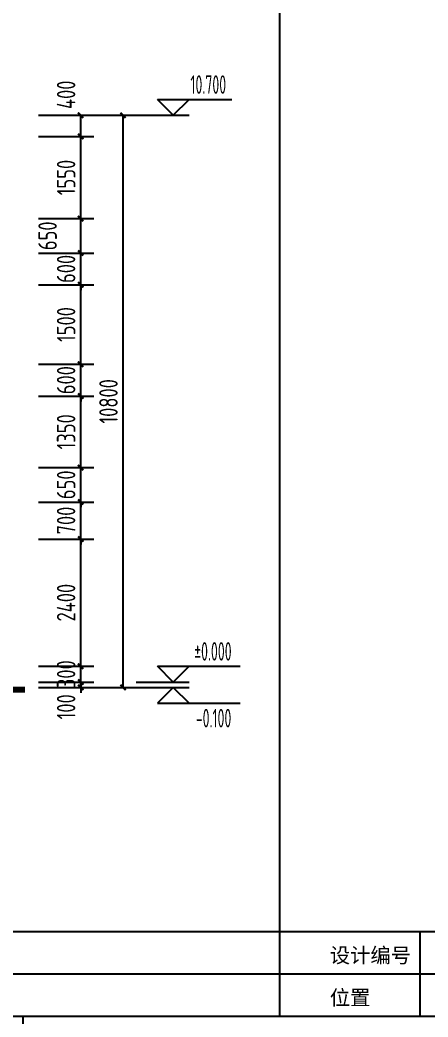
# Model space of a CAD drawing. Extents: x -280168 to 205214, y -148835 to -64913.
# Drawn here: x -164164 to -156456, y -128747 to -109925 of the extents above; entities that cross this region are included whole.
import ezdxf

# ---------------------------------------------------------------- set-up
doc = ezdxf.new("R2010")
doc.units = 0
doc.header["$LTSCALE"] = 1000
doc.header["$MEASUREMENT"] = 0
doc.linetypes.add('ACAD_ISO05W100', pattern=[34, 24, -3, 0.5, -3, 0.5, -3])
for name, color, linetype in [('01-标注_尺寸', 124, 'Continuous'), ('01-标注_标高', 200, 'Continuous'), ('02-TEXT_标注', 130, 'Continuous'), ('A-0-图名图例', 2, 'Continuous'), ('E-立面轮廓', 241, 'Continuous')]:
    doc.layers.add(name, color=color, linetype=linetype)
doc.styles.add('_TCH_AXIS', font='STXIHEI_0.TTF', dxfattribs={"width": 0.75})
doc.styles.add('_TCH_DIM', font='ros1.shx', dxfattribs={"width": 0.75, "bigfont": 'jd.shx'})
doc.styles.add('_TCH_DIM_T3', font='ros1.shx', dxfattribs={"width": 0.85, "bigfont": 'jd.shx'})
doc.dimstyles.new('_TCH_ARCH&&100', dxfattribs={"dimtxt": 350, "dimasz": 100, "dimexe": 250, "dimexo": 300, "dimgap": 100, "dimtad": 1, "dimdec": 0, "dimzin": 0, "dimdsep": 46, "dimtxsty": '_TCH_DIM_T3', "dimblk": 'ARCHTICK', "dimcen": 0.09, "dimclrt": 7, "dimazin": 2, "dimtfac": 1, "dimtdec": 0, "dimtix": 1, "dimtmove": 2, "dimatfit": 3, "dimfxl": 0, "dimtolj": 1, "dimtzin": 0, "dimarcsym": 0})

# ---------------------------------------------------------------- blocks, each defined once
blk = doc.blocks.new('_ArchTick')
at = {"color": 0, "linetype": 'ByBlock', "const_width": 0.4}
blk.add_lwpolyline([(-0.5, -0.5), (0.5, 0.5)], dxfattribs=at)
blk = doc.blocks.new('*D1060')
at = {"layer": '01-标注_尺寸', "color": 0, "lineweight": -2, "transparency": 16777216}
for p, q in [((-163739, -111725), (-161967, -111725)), ((-162217, -122525), (-162217, -111725)), ((-163739, -122525), (-161967, -122525))]:
    blk.add_line(p, q, dxfattribs=at)
at = {"layer": 'Defpoints', "color": 0, "transparency": 16777216}
for p in [(-164039, -111725), (-162217, -111725), (-164039, -122525)]:
    blk.add_point(p, dxfattribs=at)
at = {"layer": '01-标注_尺寸', "color": 0, "lineweight": -2, "transparency": 16777216, "xscale": 100, "yscale": 100, "zscale": 100}
for p, rotation in [((-162217, -111725), 90), ((-162217, -122525), 270)]:
    blk.add_blockref('_ArchTick', p, dxfattribs=dict(at, rotation=rotation))
at = {"layer": '01-标注_尺寸', "color": 7, "transparency": 16777216, "insert": (-162492, -117125), "char_height": 350, "attachment_point": 5, "rotation": 90, "style": '_TCH_DIM_T3'}
blk.add_mtext('\\A1;10800', dxfattribs=at)
blk = doc.blocks.new('*D1061')
at = {"layer": '01-标注_尺寸', "color": 0, "lineweight": -2, "transparency": 16777216}
for p, q in [((-163017, -122425), (-163017, -122325)), ((-163811, -122425), (-162767, -122425)), ((-163811, -122525), (-162767, -122525)), ((-163017, -122525), (-163017, -122425)), ((-163017, -122525), (-163017, -122625))]:
    blk.add_line(p, q, dxfattribs=at)
at = {"layer": 'Defpoints', "color": 0, "transparency": 16777216}
for p in [(-164111, -122425), (-164111, -122525), (-163017, -122425)]:
    blk.add_point(p, dxfattribs=at)
at = {"layer": '01-标注_尺寸', "color": 0, "lineweight": -2, "transparency": 16777216, "xscale": 100, "yscale": 100, "zscale": 100}
for p, rotation in [((-163017, -122425), 270), ((-163017, -122525), 90)]:
    blk.add_blockref('_ArchTick', p, dxfattribs=dict(at, rotation=rotation))
at = {"layer": '01-标注_尺寸', "color": 7, "transparency": 16777216, "insert": (-163292, -122891), "char_height": 350, "attachment_point": 5, "rotation": 90, "style": '_TCH_DIM_T3'}
blk.add_mtext('\\A1;100', dxfattribs=at)
blk = doc.blocks.new('*D1062')
at = {"layer": '01-标注_尺寸', "color": 0, "lineweight": -2, "transparency": 16777216}
for p, q in [((-163811, -122125), (-162767, -122125)), ((-163017, -122125), (-163017, -122025)), ((-163017, -122425), (-163017, -122125)), ((-163811, -122425), (-162767, -122425)), ((-163017, -122425), (-163017, -122525))]:
    blk.add_line(p, q, dxfattribs=at)
at = {"layer": 'Defpoints', "color": 0, "transparency": 16777216}
for p in [(-164111, -122125), (-163017, -122125), (-164111, -122425)]:
    blk.add_point(p, dxfattribs=at)
at = {"layer": '01-标注_尺寸', "color": 0, "lineweight": -2, "transparency": 16777216, "xscale": 100, "yscale": 100, "zscale": 100}
for p, rotation in [((-163017, -122125), 270), ((-163017, -122425), 90)]:
    blk.add_blockref('_ArchTick', p, dxfattribs=dict(at, rotation=rotation))
at = {"layer": '01-标注_尺寸', "color": 7, "transparency": 16777216, "insert": (-163292, -122275), "char_height": 350, "attachment_point": 5, "rotation": 90, "style": '_TCH_DIM_T3'}
blk.add_mtext('\\A1;300', dxfattribs=at)
blk = doc.blocks.new('*D1063')
at = {"layer": '01-标注_尺寸', "color": 0, "lineweight": -2, "transparency": 16777216}
for p, q in [((-163811, -119725), (-162767, -119725)), ((-163017, -122125), (-163017, -119725)), ((-163811, -122125), (-162767, -122125))]:
    blk.add_line(p, q, dxfattribs=at)
at = {"layer": 'Defpoints', "color": 0, "transparency": 16777216}
for p in [(-164111, -119725), (-163017, -119725), (-164111, -122125)]:
    blk.add_point(p, dxfattribs=at)
at = {"layer": '01-标注_尺寸', "color": 0, "lineweight": -2, "transparency": 16777216, "xscale": 100, "yscale": 100, "zscale": 100}
for p, rotation in [((-163017, -119725), 90), ((-163017, -122125), 270)]:
    blk.add_blockref('_ArchTick', p, dxfattribs=dict(at, rotation=rotation))
at = {"layer": '01-标注_尺寸', "color": 7, "transparency": 16777216, "insert": (-163292, -120925), "char_height": 350, "attachment_point": 5, "rotation": 90, "style": '_TCH_DIM_T3'}
blk.add_mtext('\\A1;2400', dxfattribs=at)
blk = doc.blocks.new('*D1064')
at = {"layer": '01-标注_尺寸', "color": 0, "lineweight": -2, "transparency": 16777216}
for p, q in [((-163017, -119025), (-163017, -118925)), ((-163811, -119025), (-162767, -119025)), ((-163017, -119725), (-163017, -119025)), ((-163811, -119725), (-162767, -119725)), ((-163017, -119725), (-163017, -119825))]:
    blk.add_line(p, q, dxfattribs=at)
at = {"layer": 'Defpoints', "color": 0, "transparency": 16777216}
for p in [(-164111, -119025), (-163017, -119025), (-164111, -119725)]:
    blk.add_point(p, dxfattribs=at)
at = {"layer": '01-标注_尺寸', "color": 0, "lineweight": -2, "transparency": 16777216, "xscale": 100, "yscale": 100, "zscale": 100}
for p, rotation in [((-163017, -119025), 270), ((-163017, -119725), 90)]:
    blk.add_blockref('_ArchTick', p, dxfattribs=dict(at, rotation=rotation))
at = {"layer": '01-标注_尺寸', "color": 7, "transparency": 16777216, "insert": (-163292, -119375), "char_height": 350, "attachment_point": 5, "rotation": 90, "style": '_TCH_DIM_T3'}
blk.add_mtext('\\A1;700', dxfattribs=at)
blk = doc.blocks.new('*D1065')
at = {"layer": '01-标注_尺寸', "color": 0, "lineweight": -2, "transparency": 16777216}
for p, q in [((-163811, -118375), (-162767, -118375)), ((-163017, -118375), (-163017, -118275)), ((-163017, -119025), (-163017, -118375)), ((-163811, -119025), (-162767, -119025)), ((-163017, -119025), (-163017, -119125))]:
    blk.add_line(p, q, dxfattribs=at)
at = {"layer": 'Defpoints', "color": 0, "transparency": 16777216}
for p in [(-164111, -118375), (-163017, -118375), (-164111, -119025)]:
    blk.add_point(p, dxfattribs=at)
at = {"layer": '01-标注_尺寸', "color": 0, "lineweight": -2, "transparency": 16777216, "xscale": 100, "yscale": 100, "zscale": 100}
for p, rotation in [((-163017, -118375), 270), ((-163017, -119025), 90)]:
    blk.add_blockref('_ArchTick', p, dxfattribs=dict(at, rotation=rotation))
at = {"layer": '01-标注_尺寸', "color": 7, "transparency": 16777216, "insert": (-163292, -118700), "char_height": 350, "attachment_point": 5, "rotation": 90, "style": '_TCH_DIM_T3'}
blk.add_mtext('\\A1;650', dxfattribs=at)
blk = doc.blocks.new('*D1066')
at = {"layer": '01-标注_尺寸', "color": 0, "lineweight": -2, "transparency": 16777216}
for p, q in [((-163811, -117025), (-162767, -117025)), ((-163017, -118375), (-163017, -117025)), ((-163811, -118375), (-162767, -118375))]:
    blk.add_line(p, q, dxfattribs=at)
at = {"layer": 'Defpoints', "color": 0, "transparency": 16777216}
for p in [(-164111, -117025), (-163017, -117025), (-164111, -118375)]:
    blk.add_point(p, dxfattribs=at)
at = {"layer": '01-标注_尺寸', "color": 0, "lineweight": -2, "transparency": 16777216, "xscale": 100, "yscale": 100, "zscale": 100}
for p, rotation in [((-163017, -117025), 90), ((-163017, -118375), 270)]:
    blk.add_blockref('_ArchTick', p, dxfattribs=dict(at, rotation=rotation))
at = {"layer": '01-标注_尺寸', "color": 7, "transparency": 16777216, "insert": (-163292, -117700), "char_height": 350, "attachment_point": 5, "rotation": 90, "style": '_TCH_DIM_T3'}
blk.add_mtext('\\A1;1350', dxfattribs=at)
blk = doc.blocks.new('*D1067')
at = {"layer": '01-标注_尺寸', "color": 0, "lineweight": -2, "transparency": 16777216}
for p, q in [((-163811, -116425), (-162767, -116425)), ((-163017, -116425), (-163017, -116325)), ((-163017, -117025), (-163017, -116425)), ((-163811, -117025), (-162767, -117025)), ((-163017, -117025), (-163017, -117125))]:
    blk.add_line(p, q, dxfattribs=at)
at = {"layer": 'Defpoints', "color": 0, "transparency": 16777216}
for p in [(-164111, -116425), (-163017, -116425), (-164111, -117025)]:
    blk.add_point(p, dxfattribs=at)
at = {"layer": '01-标注_尺寸', "color": 0, "lineweight": -2, "transparency": 16777216, "xscale": 100, "yscale": 100, "zscale": 100}
for p, rotation in [((-163017, -116425), 270), ((-163017, -117025), 90)]:
    blk.add_blockref('_ArchTick', p, dxfattribs=dict(at, rotation=rotation))
at = {"layer": '01-标注_尺寸', "color": 7, "transparency": 16777216, "insert": (-163292, -116725), "char_height": 350, "attachment_point": 5, "rotation": 90, "style": '_TCH_DIM_T3'}
blk.add_mtext('\\A1;600', dxfattribs=at)
blk = doc.blocks.new('*D1068')
at = {"layer": '01-标注_尺寸', "color": 0, "lineweight": -2, "transparency": 16777216}
for p, q in [((-163811, -114925), (-162767, -114925)), ((-163017, -116425), (-163017, -114925)), ((-163811, -116425), (-162767, -116425))]:
    blk.add_line(p, q, dxfattribs=at)
at = {"layer": 'Defpoints', "color": 0, "transparency": 16777216}
for p in [(-164111, -114925), (-163017, -114925), (-164111, -116425)]:
    blk.add_point(p, dxfattribs=at)
at = {"layer": '01-标注_尺寸', "color": 0, "lineweight": -2, "transparency": 16777216, "xscale": 100, "yscale": 100, "zscale": 100}
for p, rotation in [((-163017, -114925), 90), ((-163017, -116425), 270)]:
    blk.add_blockref('_ArchTick', p, dxfattribs=dict(at, rotation=rotation))
at = {"layer": '01-标注_尺寸', "color": 7, "transparency": 16777216, "insert": (-163292, -115675), "char_height": 350, "attachment_point": 5, "rotation": 90, "style": '_TCH_DIM_T3'}
blk.add_mtext('\\A1;1500', dxfattribs=at)
blk = doc.blocks.new('*D1069')
at = {"layer": '01-标注_尺寸', "color": 0, "lineweight": -2, "transparency": 16777216}
for p, q in [((-163017, -114325), (-163017, -114225)), ((-163811, -114325), (-162767, -114325)), ((-163017, -114925), (-163017, -114325)), ((-163811, -114925), (-162767, -114925)), ((-163017, -114925), (-163017, -115025))]:
    blk.add_line(p, q, dxfattribs=at)
at = {"layer": 'Defpoints', "color": 0, "transparency": 16777216}
for p in [(-164111, -114325), (-163017, -114325), (-164111, -114925)]:
    blk.add_point(p, dxfattribs=at)
at = {"layer": '01-标注_尺寸', "color": 0, "lineweight": -2, "transparency": 16777216, "xscale": 100, "yscale": 100, "zscale": 100}
for p, rotation in [((-163017, -114325), 270), ((-163017, -114925), 90)]:
    blk.add_blockref('_ArchTick', p, dxfattribs=dict(at, rotation=rotation))
at = {"layer": '01-标注_尺寸', "color": 7, "transparency": 16777216, "insert": (-163292, -114625), "char_height": 350, "attachment_point": 5, "rotation": 90, "style": '_TCH_DIM_T3'}
blk.add_mtext('\\A1;600', dxfattribs=at)
blk = doc.blocks.new('*D1070')
at = {"layer": '01-标注_尺寸', "color": 0, "lineweight": -2, "transparency": 16777216}
for p, q in [((-163811, -113675), (-162767, -113675)), ((-163017, -114325), (-163017, -113675)), ((-163811, -114325), (-162767, -114325))]:
    blk.add_line(p, q, dxfattribs=at)
at = {"layer": 'Defpoints', "color": 0, "transparency": 16777216}
for p in [(-164111, -113675), (-163017, -113675), (-164111, -114325)]:
    blk.add_point(p, dxfattribs=at)
at = {"layer": '01-标注_尺寸', "color": 0, "lineweight": -2, "transparency": 16777216, "xscale": 100, "yscale": 100, "zscale": 100}
for p, rotation in [((-163017, -113675), 90), ((-163017, -114325), 270)]:
    blk.add_blockref('_ArchTick', p, dxfattribs=dict(at, rotation=rotation))
at = {"layer": '01-标注_尺寸', "color": 7, "transparency": 16777216, "insert": (-163642, -114000), "char_height": 350, "attachment_point": 5, "rotation": 90, "style": '_TCH_DIM_T3'}
blk.add_mtext('\\A1;650', dxfattribs=at)
blk = doc.blocks.new('*D1071')
at = {"layer": '01-标注_尺寸', "color": 0, "lineweight": -2, "transparency": 16777216}
for p, q in [((-163811, -112125), (-162767, -112125)), ((-163017, -113675), (-163017, -112125)), ((-163811, -113675), (-162767, -113675))]:
    blk.add_line(p, q, dxfattribs=at)
at = {"layer": 'Defpoints', "color": 0, "transparency": 16777216}
for p in [(-164111, -112125), (-163017, -112125), (-164111, -113675)]:
    blk.add_point(p, dxfattribs=at)
at = {"layer": '01-标注_尺寸', "color": 0, "lineweight": -2, "transparency": 16777216, "xscale": 100, "yscale": 100, "zscale": 100}
for p, rotation in [((-163017, -112125), 90), ((-163017, -113675), 270)]:
    blk.add_blockref('_ArchTick', p, dxfattribs=dict(at, rotation=rotation))
at = {"layer": '01-标注_尺寸', "color": 7, "transparency": 16777216, "insert": (-163292, -112900), "char_height": 350, "attachment_point": 5, "rotation": 90, "style": '_TCH_DIM_T3'}
blk.add_mtext('\\A1;1550', dxfattribs=at)
blk = doc.blocks.new('*D1072')
at = {"layer": '01-标注_尺寸', "color": 0, "lineweight": -2, "transparency": 16777216}
for p, q in [((-163811, -111725), (-162767, -111725)), ((-163017, -112125), (-163017, -111725)), ((-163811, -112125), (-162767, -112125))]:
    blk.add_line(p, q, dxfattribs=at)
at = {"layer": 'Defpoints', "color": 0, "transparency": 16777216}
for p in [(-164111, -111725), (-163017, -111725), (-164111, -112125)]:
    blk.add_point(p, dxfattribs=at)
at = {"layer": '01-标注_尺寸', "color": 0, "lineweight": -2, "transparency": 16777216, "xscale": 100, "yscale": 100, "zscale": 100}
for p, rotation in [((-163017, -111725), 90), ((-163017, -112125), 270)]:
    blk.add_blockref('_ArchTick', p, dxfattribs=dict(at, rotation=rotation))
at = {"layer": '01-标注_尺寸', "color": 7, "transparency": 16777216, "insert": (-163292, -111338), "char_height": 350, "attachment_point": 5, "rotation": 90, "style": '_TCH_DIM_T3'}
blk.add_mtext('\\A1;400', dxfattribs=at)

msp = doc.modelspace()

# ---------------------------------------------------------------- linework, layer by layer
at = {"layer": '01-标注_标高'}
for p, q in [((-161267.3, -111724.9), (-161567.3, -111424.9)), ((-161567.3, -111424.9), (-160163.3, -111424.9)), ((-161267.3, -111724.9), (-160967.3, -111424.9)), ((-161967.3, -111724.9), (-160967.3, -111724.9)), ((-161267.3, -122424.9), (-161567.3, -122124.9)), ((-161567.3, -122124.9), (-160002.3, -122124.9)), ((-161267.3, -122424.9), (-160967.3, -122124.9)), ((-161967.3, -122424.9), (-160967.3, -122424.9)), ((-161967.3, -122524.9), (-160967.3, -122524.9)), ((-161267.3, -122524.9), (-161567.3, -122824.9)), ((-161267.3, -122524.9), (-160967.3, -122824.9)), ((-161567.3, -122824.9), (-160002.3, -122824.9))]:
    msp.add_line(p, q, dxfattribs=at)
at = {"layer": '02-TEXT_标注', "linetype": 'ACAD_ISO05W100'}
msp.add_line((-156612.4, -127132.1), (-156612.4, -128732.1), dxfattribs=at)
at = {"layer": 'A-0-图名图例'}
for p, q in [((-159264.1, -109532.1), (-159264.1, -128732.1)), ((-193565.1, -127132.1), (-119465.1, -127132.1)), ((-193565.1, -127932.1), (-119465.1, -127932.1)), ((-193565.1, -128732.1), (-119465.1, -128732.1)), ((-164109.3, -128732.1), (-164109.3, -147832.1))]:
    msp.add_line(p, q, dxfattribs=at)
at = {"layer": 'E-立面轮廓'}
msp.add_line((-189897.6, -122524.9), (-164069.6, -122524.9), dxfattribs=at)
msp.add_line((-189897.6, -122524.9), (-164069.6, -122524.9), dxfattribs=at)
at = {"layer": 'E-立面轮廓', "const_width": 100}
msp.add_lwpolyline([(-189897.6, -122574.9), (-164069.6, -122574.9)], dxfattribs=at)

# ---------------------------------------------------------------- texts
at = {"layer": '02-TEXT_标注', "style": '_TCH_DIM', "width": 0.6375}
for s, p in [('10.700', (-160944.5, -111319.9)), ('%%P0.000', (-160872.7, -122019.9)), ('-0.100', (-160843, -123279.9))]:
    msp.add_text(s, height=350, dxfattribs=at).set_placement(p)
at = {"layer": '02-TEXT_标注', "linetype": 'ACAD_ISO05W100', "style": '_TCH_AXIS'}
for s, p in [('设计编号', (-158312.4, -127722.1)), ('位置', (-158312.4, -128522.1))]:
    msp.add_text(s, height=281.25, dxfattribs=at).set_placement(p)

# ---------------------------------------------------------------- dimensions: what is measured, and where the dimension line sits
at = {"layer": '01-标注_尺寸'}
for base, p1, p2, picture, middle in [((-163017.3, -111724.9), (-164111, -112124.9), (-164111, -111724.9), '*D1072', (-163292.3, -111338.1)), ((-163017.3, -113674.9), (-164111, -114324.9), (-164111, -113674.9), '*D1070', (-163642.3, -113999.9)), ((-163017.3, -122424.9), (-164111, -122524.9), (-164111, -122424.9), '*D1061', (-163292.3, -122890.6))]:
    dim = msp.add_linear_dim(base=base, p1=p1, p2=p2, angle=90, dimstyle='_TCH_ARCH&&100', dxfattribs=at)
    dim.commit()
    dim.dimension.update_dxf_attribs({"geometry": picture, "text_midpoint": middle, "dimtype": 161})
for p1, p2, distance, picture, middle in [((-164039.4, -122524.9), (-164039.4, -111724.9), -1822.1, '*D1060', (-162492.3, -117124.9)), ((-164111, -113674.9), (-164111, -112124.9), -1093.8, '*D1071', (-163292.3, -112899.9)), ((-164111, -114924.9), (-164111, -114324.9), -1093.8, '*D1069', (-163292.3, -114624.9)), ((-164111, -116424.9), (-164111, -114924.9), -1093.8, '*D1068', (-163292.3, -115674.9)), ((-164111, -117024.9), (-164111, -116424.9), -1093.8, '*D1067', (-163292.3, -116724.9)), ((-164111, -118374.9), (-164111, -117024.9), -1093.8, '*D1066', (-163292.3, -117699.9)), ((-164111, -119024.9), (-164111, -118374.9), -1093.8, '*D1065', (-163292.3, -118699.9)), ((-164111, -119724.9), (-164111, -119024.9), -1093.8, '*D1064', (-163292.3, -119374.9)), ((-164111, -122124.9), (-164111, -119724.9), -1093.8, '*D1063', (-163292.3, -120924.9)), ((-164111, -122424.9), (-164111, -122124.9), -1093.8, '*D1062', (-163292.3, -122274.9))]:
    dim = msp.add_aligned_dim(p1=p1, p2=p2, distance=distance, dimstyle='_TCH_ARCH&&100', dxfattribs=at)
    dim.commit()
    dim.dimension.update_dxf_attribs({"geometry": picture, "text_midpoint": middle})

doc.saveas('drawing.dxf')
